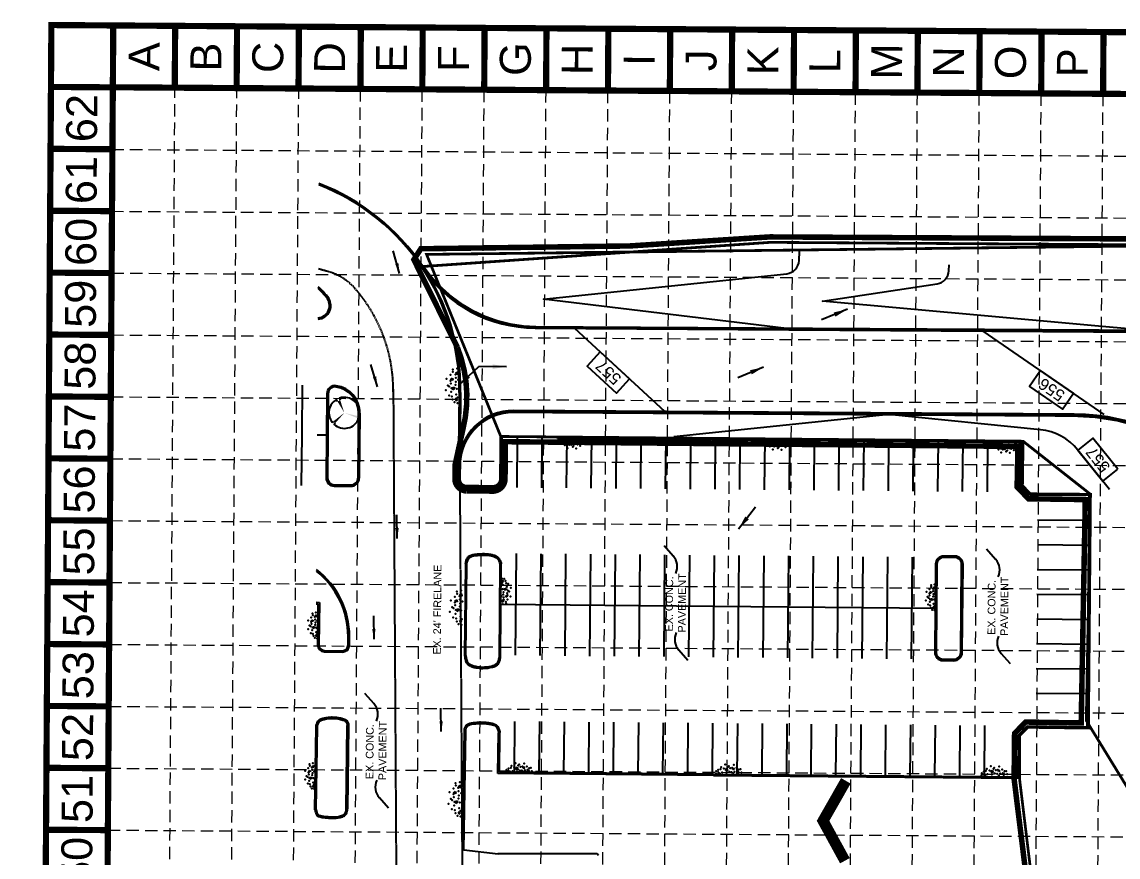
# Model space of a CAD drawing. Extents: x 4777 to 5688, y 3634 to 5082.
# Drawn here: x 4776.5 to 5175, y 4778.4 to 5081.9 of the extents above; entities that cross this region are included whole.
import ezdxf
from ezdxf.enums import TextEntityAlignment as Align

# ---------------------------------------------------------------- set-up
doc = ezdxf.new("R2010")
doc.units = 0
doc.header["$LTSCALE"] = 0.4
doc.header["$MEASUREMENT"] = 0
doc.linetypes.add('HIDDEN', pattern=[0.375, 0.25, -0.125])
doc.linetypes.add('MEDDASH', pattern=[1, 0.75, -0.25])
doc.layers.get('0').update_dxf_attribs({"linetype": 'CONTINUOUS'})
for name, color, linetype in [('BASE', 7, 'CONTINUOUS'), ('DATXT', 7, 'CONTINUOUS'), ('ECURB', 2, 'CONTINUOUS'), ('ESTRIPE', 11, 'CONTINUOUS'), ('FIRELANE', 2, 'MEDDASH'), ('FLOW', 7, 'CONTINUOUS'), ('GRID', 254, 'HIDDEN'), ('LANDSCAPE', 7, 'CONTINUOUS'), ('LIMITS OF DISTURBANCE', 1, 'HIDDEN'), ('PAVHX2', 8, 'CONTINUOUS'), ('PCONT', 3, 'CONTINUOUS'), ('PCURB', 6, 'CONTINUOUS'), ('SILT FENCE', 200, 'CONTINUOUS'), ('STRIPE', 2, 'CONTINUOUS')]:
    doc.layers.add(name, color=color, linetype=linetype)
doc.styles.get("Standard").update_dxf_attribs({"font": 'ARIAL.TTF'})
doc.styles.add('TEXT100', font='simplex.shx', dxfattribs={"height": 3.52})
doc.dimstyles.get("Standard").update_dxf_attribs({"dimtxt": 0.18, "dimasz": 0.18, "dimexe": 0.18, "dimexo": 0.0625, "dimgap": 0.09, "dimtad": 0, "dimtih": 1, "dimtoh": 1, "dimdec": 4, "dimzin": 0, "dimdsep": 46, "dimtxsty": 'Standard', "dimcen": 0.09, "dimadec": 0, "dimazin": 0, "dimtfac": 1, "dimtdec": 4, "dimtofl": 0, "dimtmove": 0, "dimatfit": 3, "dimfxl": 0, "dimtolj": 1, "dimtzin": 0, "dimarcsym": 0})

# ---------------------------------------------------------------- blocks, each defined once
blk = doc.blocks.new('LCBLSP10')
at = {"color": 0}
for points in [[(-0.221, 0.366), (-0.255, 0.431, 0.449896), (-0.397, -0.305), (-0.358, -0.275)], [(0.451, -0.107), (0.487, -0.116, 0.586139), (-0.156, 0.476), (-0.137, 0.411)], [(-0.295, -0.331), (-0.335, -0.372, 0.521438), (0.465, -0.186), (0.424, -0.17)]]:
    blk.add_lwpolyline(points, format="xyb", dxfattribs=at)
for points in [[(-0.221, 0.366), (-0.137, 0.411), (-0.001, 0.002), (-0.001, -0.002)], [(-0.358, -0.275), (-0.295, -0.331), (-0.001, 0.002)], [(0.451, -0.107), (0.424, -0.17), (-0.001, -0.002)]]:
    blk.add_solid(points, dxfattribs=at)
at = {"color": 0, "flags": 1}
for tag, p in [('SIZE', (0, 0)), ('ITEM', (0, 0.022))]:
    blk.add_attdef(tag, p, '', height=0.013, dxfattribs=at)

msp = doc.modelspace()

# ---------------------------------------------------------------- linework, layer by layer
at = {"layer": 'BASE', "color": 9}
msp.add_line((4809.6, 5058.16), (5664.58, 5052.47), dxfattribs=at)
at = {"layer": 'BASE', "const_width": 2.25}
for points in [[(5677.65, 3634.86), (5687.23, 5074.82), (4787.25, 5080.81), (4777.67, 3640.84)], [(5655.31, 3657.46), (5664.62, 5052.54), (4809.59, 5058.19), (4800.29, 3663.42)]]:
    msp.add_lwpolyline(points, close=True, dxfattribs=at)
for points in [[(4809.75, 5080.66), (4787.25, 5080.81)], [(4809.75, 5080.66), (4809.6, 5058.16)], [(4832.25, 5080.51), (4832.1, 5058.01)], [(4854.75, 5080.36), (4854.6, 5057.86)], [(4877.25, 5080.21), (4877.1, 5057.71)], [(4899.75, 5080.06), (4899.6, 5057.56)], [(4922.25, 5079.91), (4922.1, 5057.41)], [(4944.75, 5079.76), (4944.6, 5057.26)], [(4967.24, 5079.61), (4967.09, 5057.11)], [(4989.74, 5079.46), (4989.59, 5056.96)], [(5012.24, 5079.31), (5012.09, 5056.81)], [(5034.74, 5079.16), (5034.59, 5056.66)], [(5057.24, 5079.01), (5057.09, 5056.51)], [(5079.74, 5078.86), (5079.59, 5056.36)], [(5102.24, 5078.71), (5102.09, 5056.21)], [(5124.74, 5078.56), (5124.59, 5056.06)], [(5147.24, 5078.41), (5147.09, 5055.92)], [(5169.74, 5078.27), (5169.59, 5055.77)], [(4809.6, 5058.16), (4787.1, 5058.31)], [(4809.45, 5035.66), (4786.95, 5035.81)], [(4809.3, 5013.16), (4786.8, 5013.31)], [(4809.15, 4990.66), (4786.65, 4990.81)], [(4809, 4968.16), (4786.5, 4968.31)], [(4808.85, 4945.66), (4786.35, 4945.81)], [(4808.7, 4923.16), (4786.2, 4923.31)], [(4808.55, 4900.66), (4786.05, 4900.81)], [(4808.4, 4878.16), (4785.9, 4878.31)], [(4808.25, 4855.66), (4785.75, 4855.81)], [(4808.1, 4833.16), (4785.6, 4833.31)], [(4807.95, 4810.66), (4785.45, 4810.81)], [(4807.8, 4788.17), (4785.3, 4788.31)]]:
    msp.add_lwpolyline(points, dxfattribs=at)
at = {"layer": 'DATXT', "const_width": 1}
msp.add_lwpolyline([(5037.94, 3953.91), (5041.67, 4537.12), (5134.9, 4535.82), (5185.31, 4536.31), (5179.72, 4801.5), (5163.48, 4827.99), (5165.01, 4910.24), (5140.5, 4929.53), (4950.63, 4931.26), (4923.64, 4997.44), (5225, 5000.98, -0.379231), (5307.21, 4902.45), (5298.91, 4469.81), (5363.78, 4359.15), (5311.45, 4149.38), (5314.98, 4011.52), (5248.41, 3755.73), (5210, 3771.53), (5260.53, 3953.07)], format="xyb", close=True, dxfattribs=at)
at = {"layer": 'ECURB', "color": 7}
for p, q in [((4934.96, 4954.69, 558.44), (4934.11, 4954.2, 558.44)), ((4934.11, 4954.2, 558.44), (4935.08, 4953.94, 558.44)), ((4935.08, 4953.94, 558.44), (4934.96, 4954.69, 558.44)), ((4932.38, 4951.9, 558.44), (4933.13, 4952.49, 558.44)), ((4933.22, 4951.77, 558.44), (4932.38, 4951.9, 558.44)), ((4933.13, 4952.49, 558.44), (4933.22, 4951.77, 558.44)), ((4887.41, 4946.78), (4887.14, 4916.23)), ((4887.91, 4946.77), (4887.63, 4916.22)), ((4932.48, 4948.8, 558.44), (4933.83, 4949.17, 558.44)), ((4933.57, 4948.2, 558.44), (4932.48, 4948.8, 558.44)), ((4933.83, 4949.17, 558.44), (4933.57, 4948.2, 558.44)), ((4935.52, 4947.28), (4935.19, 4915.75)), ((4936.02, 4947.28), (4935.69, 4915.74)), ((4934.05, 4945.01, 558.44), (4934.42, 4944.26, 558.44)), ((4934.89, 4944.76, 558.44), (4934.05, 4945.01, 558.44)), ((4934.42, 4944.26, 558.44), (4934.89, 4944.76, 558.44)), ((4898.94, 4939.72), (4898.69, 4916.12)), ((4899.44, 4939.71), (4899.19, 4916.11)), ((4950.49, 4915.85), (4950.63, 4931.26)), ((4950.99, 4915.84), (4951.13, 4931.26)), ((4951.13, 4931.26), (4971.27, 4931.07)), ((4971.27, 4931.07), (5140.5, 4929.53)), ((4971.27, 4930.57), (4971.27, 4931.07)), ((4971.27, 4930.57), (5139.99, 4929.04)), ((4973.62, 4930.15), (4973.06, 4930.05)), ((4973.06, 4930.05), (4973.44, 4929.42)), ((4973.44, 4929.42), (4973.62, 4930.15)), ((4980.51, 4930.13), (4980.33, 4929.5)), ((4980.33, 4929.5), (4980.89, 4929.79)), ((4980.89, 4929.79), (4980.51, 4930.13)), ((5048.19, 4929.66), (5047.62, 4929.56)), ((5047.62, 4929.56), (5048.01, 4928.93)), ((5048.01, 4928.93), (5048.19, 4929.66)), ((5055.08, 4929.64), (5054.9, 4929)), ((5055.46, 4929.29), (5055.08, 4929.64)), ((5140.27, 4913.42), (5140.5, 4929.53)), ((4974.73, 4928.71), (4975.27, 4928.79)), ((4975.19, 4928.15), (4974.73, 4928.71)), ((4975.27, 4928.79), (4975.19, 4928.15)), ((4977.21, 4929.28), (4977.94, 4929.1)), ((4977.5, 4928.27), (4977.21, 4929.28)), ((4977.94, 4929.1), (4977.5, 4928.27)), ((5049.3, 4928.22), (5049.84, 4928.29)), ((5049.75, 4927.66), (5049.3, 4928.22)), ((5049.84, 4928.29), (5049.75, 4927.66)), ((5051.78, 4928.78), (5052.51, 4928.6)), ((5052.07, 4927.78), (5051.78, 4928.78)), ((5052.51, 4928.6), (5052.07, 4927.78)), ((5054.9, 4929), (5055.46, 4929.29)), ((5131.25, 4928.56), (5130.69, 4928.46)), ((5130.69, 4928.46), (5131.07, 4927.83)), ((5131.07, 4927.83), (5131.25, 4928.56)), ((5132.37, 4927.11), (5132.9, 4927.19)), ((5132.82, 4926.56), (5132.37, 4927.11)), ((5132.9, 4927.19), (5132.82, 4926.56)), ((5134.84, 4927.68), (5135.57, 4927.5)), ((5135.14, 4926.68), (5134.84, 4927.68)), ((5135.57, 4927.5), (5135.14, 4926.68)), ((5138.14, 4928.54), (5137.96, 4927.9)), ((5137.96, 4927.9), (5138.52, 4928.19)), ((5138.52, 4928.19), (5138.14, 4928.54)), ((5139.77, 4913.22), (5139.99, 4929.04)), ((4890.11, 4913.7), (4896.17, 4913.64)), ((4890.11, 4913.2), (4896.16, 4913.14)), ((4947.93, 4912.63), (4938.16, 4912.72)), ((4947.93, 4913.13), (4938.17, 4913.22)), ((5142.91, 4909.91), (5139.77, 4913.22)), ((5143.13, 4910.41), (5140.27, 4913.42)), ((5164.5, 4909.75), (5142.91, 4909.91)), ((5165.01, 4910.24), (5143.13, 4910.41)), ((5163.78, 4825.76), (5164.5, 4909.75)), ((5164.28, 4825.25), (5165.01, 4910.24)), ((5009.98, 4891.59, 558.44), (5013.31, 4887.86, 558.44)), ((5127.19, 4890.36, 558.44), (5130.52, 4886.63, 558.44)), ((5115.69, 4887.26), (5111.69, 4887.29)), ((5115.7, 4887.76), (5111.7, 4887.79)), ((4937.82, 4884.89), (4937.47, 4851.65)), ((4937.97, 4851.7), (4938.32, 4884.81)), ((4950.3, 4884.86), (4950.05, 4850.92)), ((4950.54, 4850.82), (4950.78, 4885)), ((5108.67, 4884.82), (5108.38, 4852.82)), ((5109.17, 4884.82), (5108.88, 4852.82)), ((5117.88, 4852.74), (5118.17, 4884.73)), ((5118.38, 4852.73), (5118.67, 4884.73)), ((4951.34, 4879), (4951, 4878.62)), ((4951, 4878.62), (4951.63, 4878.44)), ((4951.63, 4878.44), (4951.34, 4879)), ((4936.47, 4874.08, 558.44), (4935.63, 4873.58, 558.44)), ((4936.59, 4873.33, 558.44), (4936.47, 4874.08, 558.44)), ((4951.89, 4875.33), (4952.06, 4876.06)), ((4952.89, 4875.64), (4951.89, 4875.33)), ((4952.06, 4876.06), (4952.89, 4875.64)), ((5106.47, 4874.46), (5107.04, 4874.9)), ((5107.1, 4874.36), (5106.47, 4874.46)), ((5107.04, 4874.9), (5107.1, 4874.36)), ((5108.42, 4876.54), (5107.78, 4876.18)), ((5107.78, 4876.18), (5108.51, 4875.98)), ((5108.51, 4875.98), (5108.42, 4876.54)), ((4883.52, 4870.97), (4884.68, 4870.95)), ((4883.52, 4870.47), (4884.17, 4870.46)), ((4884.17, 4870.46), (4884.01, 4855.53)), ((4884.68, 4870.95), (4884.51, 4855.53)), ((4933.89, 4871.28, 558.44), (4934.65, 4871.87, 558.44)), ((4934.74, 4871.15, 558.44), (4933.89, 4871.28, 558.44)), ((4934.65, 4871.87, 558.44), (4934.74, 4871.15, 558.44)), ((4935.63, 4873.58, 558.44), (4936.59, 4873.33, 558.44)), ((4951.06, 4871.73), (4951.17, 4871.17)), ((4951.79, 4871.56), (4951.06, 4871.73)), ((4951.17, 4871.17), (4951.79, 4871.56)), ((4952.49, 4872.86), (4952.41, 4873.4)), ((4952.41, 4873.4), (4953.04, 4873.32)), ((4953.04, 4873.32), (4952.49, 4872.86)), ((5106.52, 4872.14), (5107.53, 4872.41)), ((5107.34, 4871.68), (5106.52, 4872.14)), ((5107.53, 4872.41), (5107.34, 4871.68)), ((4883.58, 4866.33), (4882.97, 4865.93)), ((4882.97, 4865.93), (4883.7, 4865.77)), ((4883.7, 4865.77), (4883.58, 4866.33)), ((4934, 4868.19, 558.44), (4935.34, 4868.55, 558.44)), ((4935.09, 4867.59, 558.44), (4934, 4868.19, 558.44)), ((4935.34, 4868.55, 558.44), (4935.09, 4867.59, 558.44)), ((5107.67, 4869.29), (5107.94, 4868.72)), ((5108.3, 4869.09), (5107.67, 4869.29)), ((5107.94, 4868.72), (5108.3, 4869.09)), ((4881.74, 4864.15), (4882.29, 4864.62)), ((4882.38, 4864.08), (4881.74, 4864.15)), ((4881.92, 4861.83), (4882.92, 4862.15)), ((4882.76, 4861.42), (4881.92, 4861.83)), ((4882.29, 4864.62), (4882.38, 4864.08)), ((4882.92, 4862.15), (4882.76, 4861.42)), ((4935.57, 4864.4, 558.44), (4935.94, 4863.64, 558.44)), ((4936.41, 4864.14, 558.44), (4935.57, 4864.4, 558.44)), ((4935.94, 4863.64, 558.44), (4936.41, 4864.14, 558.44)), ((4883.22, 4859.04), (4883.52, 4858.49)), ((4883.86, 4858.88), (4883.22, 4859.04)), ((4883.52, 4858.49), (4883.86, 4858.88)), ((4895.11, 4855.38), (4895.12, 4858.55)), ((4895.61, 4855.38), (4895.62, 4858.54)), ((4886.46, 4853.01), (4893.07, 4852.89)), ((4886.47, 4853.51), (4893.08, 4853.39)), ((5018.68, 4849.86, 558.44), (5015.35, 4853.59, 558.44)), ((5111.35, 4849.79), (5115.35, 4849.76)), ((5111.36, 4850.29), (5115.36, 4850.26)), ((5135.89, 4848.63, 558.44), (5132.56, 4852.36, 558.44)), ((4901.11, 4837.91, 558.44), (4904.44, 4834.18, 558.44)), ((4894.45, 4796.01), (4894.8, 4826.16)), ((4895.3, 4826.23), (4894.94, 4795.95)), ((5138.79, 4822.8), (5142, 4826.05)), ((5142, 4826.05), (5163.78, 4825.76)), ((4883.06, 4795.59), (4883.46, 4825.76)), ((4883.55, 4795.66), (4883.95, 4825.67)), ((4936.74, 4781.01), (4937.38, 4824.3)), ((4937.24, 4781.01), (4937.88, 4824.21)), ((4949.61, 4808.77), (4949.81, 4823.52)), ((4950.12, 4809.26), (4950.3, 4823.63)), ((5138.7, 4807.54), (5138.79, 4822.8)), ((5139.19, 4807.04), (5139.29, 4822.6)), ((5139.29, 4822.6), (5142.21, 4825.54)), ((5142.21, 4825.54), (5164.28, 4825.25)), ((4880.67, 4809.44), (4881.21, 4809.91)), ((4881.21, 4809.91), (4881.3, 4809.37)), ((4882.51, 4811.62), (4881.89, 4811.22)), ((4881.89, 4811.22), (4882.62, 4811.06)), ((4882.62, 4811.06), (4882.51, 4811.62)), ((4953.73, 4809.88), (4953.18, 4809.58)), ((4953.56, 4809.24), (4953.73, 4809.88)), ((4956.11, 4810.31), (4956.54, 4811.14)), ((4956.84, 4810.14), (4956.11, 4810.31)), ((4956.54, 4811.14), (4956.84, 4810.14)), ((4958.78, 4810.66), (4958.86, 4811.29)), ((4959.32, 4810.74), (4958.78, 4810.66)), ((4958.86, 4811.29), (4959.32, 4810.74)), ((4960.62, 4810.04), (4960.45, 4809.31)), ((4961.01, 4809.42), (4960.62, 4810.04)), ((5032.33, 4809.8), (5032.75, 4810.63)), ((5032.75, 4810.63), (5033.06, 4809.63)), ((5034.99, 4810.15), (5035.07, 4810.78)), ((5035.53, 4810.23), (5034.99, 4810.15)), ((5035.07, 4810.78), (5035.53, 4810.23)), ((5128.89, 4809.16), (5129.31, 4809.99)), ((5129.31, 4809.99), (5129.62, 4808.99)), ((5131.55, 4809.51), (5131.63, 4810.14)), ((5131.63, 4810.14), (5132.09, 4809.59)), ((4881.3, 4809.37), (4880.67, 4809.44)), ((4880.85, 4807.13), (4881.84, 4807.44)), ((4881.68, 4806.71), (4880.85, 4807.13)), ((4881.84, 4807.44), (4881.68, 4806.71)), ((5027.97, 4808.05), (4949.61, 4808.77)), ((5027.97, 4808.55), (4950.12, 4809.26)), ((4953.18, 4809.58), (4953.56, 4809.24)), ((4960.45, 4809.31), (4961.01, 4809.42)), ((5027.97, 4808.55), (5138.7, 4807.54)), ((5027.97, 4808.05), (5139.19, 4807.04)), ((5029.95, 4809.37), (5029.39, 4809.08)), ((5029.39, 4809.08), (5029.77, 4808.74)), ((5029.77, 4808.74), (5029.95, 4809.37)), ((5033.06, 4809.63), (5032.33, 4809.8)), ((5036.84, 4809.54), (5036.67, 4808.81)), ((5036.67, 4808.81), (5037.23, 4808.91)), ((5037.23, 4808.91), (5036.84, 4809.54)), ((5126.51, 4808.73), (5125.95, 4808.44)), ((5125.95, 4808.44), (5126.33, 4808.09)), ((5126.33, 4808.09), (5126.51, 4808.73)), ((5129.62, 4808.99), (5128.89, 4809.16)), ((5132.09, 4809.59), (5131.55, 4809.51)), ((5133.4, 4808.89), (5133.23, 4808.16)), ((5133.23, 4808.16), (5133.79, 4808.27)), ((5133.79, 4808.27), (5133.4, 4808.89)), ((4882.14, 4804.33), (4882.45, 4803.78)), ((4882.78, 4804.17), (4882.14, 4804.33)), ((4882.45, 4803.78), (4882.78, 4804.17)), ((4933.43, 4801.57, 558.44), (4934.18, 4802.16, 558.44)), ((4934.18, 4802.16, 558.44), (4934.27, 4801.44, 558.44)), ((4936.01, 4804.37, 558.44), (4935.16, 4803.87, 558.44)), ((4935.16, 4803.87, 558.44), (4936.13, 4803.62, 558.44)), ((4936.13, 4803.62, 558.44), (4936.01, 4804.37, 558.44)), ((4909.81, 4796.18, 558.44), (4906.48, 4799.91, 558.44)), ((4934.27, 4801.44, 558.44), (4933.43, 4801.57, 558.44)), ((4933.53, 4798.48, 558.44), (4934.88, 4798.84, 558.44)), ((4934.62, 4797.88, 558.44), (4933.53, 4798.48, 558.44)), ((4934.88, 4798.84, 558.44), (4934.62, 4797.88, 558.44)), ((4935.1, 4794.69, 558.44), (4935.47, 4793.93, 558.44)), ((4935.94, 4794.43, 558.44), (4935.1, 4794.69, 558.44)), ((4935.47, 4793.93, 558.44), (4935.94, 4794.43, 558.44)), ((4937.24, 4781.01), (4936.74, 4781.01)), ((4937.24, 4781.01), (4949.64, 4779.51)), ((4949.53, 4779.67), (4985.7, 4779.63)), ((4985.7, 4779.63), (4986.2, 4779.02))]:
    msp.add_line(p, q, dxfattribs=at)
at = {"layer": 'ECURB', "color": 7, "linetype": 'Continuous'}
for p, q in [((4951.13, 4931.26), (4950.63, 4931.26)), ((4934.08, 4915.39), (4933.58, 4915.39))]:
    msp.add_line(p, q, dxfattribs=at)
at = {"layer": 'ECURB', "color": 7}
for centre, radius, start, end in [((4855.53, 4948.13), 80.5, 359.3948, 68.8804), ((4855.53, 4948.13), 80, 359.3948, 68.7448), ((4849.54, 4949.74), 50, 40.3392, 45.9899), ((4883.84, 4978.87), 5, 274.1348, 40.3392), ((4883.84, 4978.87), 4.5, 274.6378, 40.3392), ((4849.54, 4949.74), 49.5, 40.3392, 45.4357), ((4890.41, 4946.75), 3, 82.0169, 179.4783), ((4889.44, 4939.82), 10, 359.3948, 82.0169), ((4890.41, 4946.75), 2.5, 82.0169, 179.4783), ((4889.44, 4939.82), 9.5, 359.3948, 82.0169), ((4890.13, 4916.2), 3, 179.4783, 269.4783), ((4890.13, 4916.2), 2.5, 179.4783, 269.4783), ((4896.19, 4916.14), 3, 269.4783, 359.3948), ((4896.19, 4916.14), 2.5, 269.4783, 359.3948), ((4938.19, 4915.72), 3, 179.3948, 269.4783), ((4938.19, 4915.72), 2.5, 179.3948, 269.4783), ((4947.93, 4915.69), 3.07, 269.0135, 3.414), ((4947.93, 4915.69), 2.57, 268.9702, 3.414), ((5008.94, 4883.95, 558.44), 5.86, 335.1592, 41.7678), ((5111.67, 4884.79), 3, 89.4783, 179.4783), ((5111.67, 4884.79), 2.5, 89.4783, 179.4783), ((5115.67, 4884.76), 2.5, 359.4783, 89.4783), ((5115.67, 4884.76), 3, 359.4783, 89.4783), ((5126.15, 4882.72, 558.44), 5.86, 335.1592, 41.7678), ((4865.12, 4858.63), 30, 359.8467, 51.9941), ((4865.12, 4858.63), 30.5, 359.8467, 52.7146), ((5019.72, 4857.49, 558.44), 5.86, 155.1592, 221.7678), ((5136.93, 4856.26, 558.44), 5.86, 155.1592, 221.7678), ((4886.51, 4855.51), 2.5, 179.3743, 268.9592), ((4886.51, 4855.51), 2, 179.3743, 268.9592), ((4893.11, 4855.39), 2.5, 268.9592, 359.8467), ((4893.11, 4855.39), 2, 268.9592, 359.8467), ((5111.38, 4852.79), 3, 179.4783, 269.4783), ((5111.38, 4852.79), 2.5, 179.4783, 269.4783), ((5115.38, 4852.76), 3, 269.4783, 359.4783), ((5115.38, 4852.76), 2.5, 269.4783, 359.4783), ((4900.08, 4830.28, 558.44), 5.86, 335.1592, 41.7678), ((4910.85, 4803.81, 558.44), 5.86, 155.1592, 221.7678)]:
    msp.add_arc(centre, radius, start, end, dxfattribs=at)
for points, knots in [([(4937.82, 4884.89), (4937.86, 4885.11), (4937.9, 4885.33), (4938.03, 4885.98), (4938.14, 4886.42), (4938.42, 4887.03), (4938.54, 4887.22), (4938.83, 4887.58), (4939.01, 4887.73), (4939.4, 4887.98), (4939.61, 4888.07), (4940.26, 4888.3), (4940.72, 4888.37), (4941.5, 4888.48), (4941.83, 4888.52), (4942.49, 4888.58), (4942.81, 4888.61), (4943.77, 4888.67), (4944.4, 4888.68), (4945.48, 4888.63), (4945.93, 4888.58), (4946.74, 4888.47), (4947.1, 4888.4), (4947.85, 4888.23), (4948.23, 4888.12), (4948.86, 4887.85), (4949.12, 4887.72), (4949.53, 4887.42), (4949.7, 4887.26), (4949.98, 4886.92), (4950.1, 4886.74), (4950.44, 4886.11), (4950.59, 4885.63), (4950.75, 4885.12), (4950.76, 4885.06), (4950.78, 4885)], [0, 0, 0, 0, 0.586855, 0.586855, 1.760565, 1.760565, 2.345189, 2.345189, 2.931002, 2.931002, 3.516815, 3.516815, 4.72597, 4.72597, 5.665866, 5.665866, 6.605763, 6.605763, 8.485556, 8.485556, 9.796895, 9.796895, 10.849085, 10.849085, 11.901274, 11.901274, 12.655619, 12.655619, 13.223419, 13.223419, 13.791219, 13.791219, 15.12747, 15.12747, 15.295631, 15.295631, 15.295631, 15.295631]), ([(4937.47, 4851.65), (4937.5, 4851.42), (4937.52, 4851.19), (4937.61, 4850.5), (4937.69, 4850.03), (4937.94, 4849.35), (4938.04, 4849.12), (4938.31, 4848.73), (4938.45, 4848.55), (4938.78, 4848.26), (4938.96, 4848.13), (4939.61, 4847.75), (4940.13, 4847.57), (4941.11, 4847.29), (4941.6, 4847.18), (4942.99, 4846.96), (4943.89, 4846.92), (4945.28, 4847.01), (4945.76, 4847.07), (4946.6, 4847.2), (4946.95, 4847.27), (4947.67, 4847.43), (4948.04, 4847.53), (4948.76, 4847.81), (4949.11, 4847.99), (4949.54, 4848.37), (4949.67, 4848.51), (4949.87, 4848.8), (4949.96, 4848.95), (4950.24, 4849.53), (4950.35, 4849.98), (4950.48, 4850.56), (4950.51, 4850.69), (4950.54, 4850.82)], [0, 0, 0, 0, 0.625928, 0.625928, 1.877784, 1.877784, 2.551139, 2.551139, 3.122015, 3.122015, 3.692891, 3.692891, 5.097774, 5.097774, 6.502657, 6.502657, 9.139694, 9.139694, 10.529629, 10.529629, 11.538865, 11.538865, 12.548102, 12.548102, 13.557338, 13.557338, 14.01623, 14.01623, 14.475123, 14.475123, 15.708214, 15.708214, 16.075972, 16.075972, 16.075972, 16.075972]), ([(4883.46, 4825.76), (4883.5, 4825.95), (4883.53, 4826.15), (4883.63, 4826.63), (4883.71, 4826.91), (4883.9, 4827.4), (4884.01, 4827.61), (4884.27, 4827.94), (4884.4, 4828.06), (4884.66, 4828.28), (4884.81, 4828.37), (4885.35, 4828.66), (4885.78, 4828.79), (4886.6, 4828.99), (4887, 4829.07), (4887.79, 4829.2), (4888.19, 4829.24), (4889.37, 4829.32), (4890.15, 4829.29), (4891.29, 4829.15), (4891.66, 4829.09), (4892.28, 4828.96), (4892.54, 4828.9), (4893.01, 4828.77), (4893.22, 4828.71), (4893.66, 4828.57), (4893.89, 4828.5), (4894.25, 4828.32), (4894.38, 4828.24), (4894.62, 4828.05), (4894.72, 4827.94), (4894.89, 4827.72), (4894.95, 4827.6), (4895.13, 4827.2), (4895.19, 4826.91), (4895.26, 4826.5), (4895.28, 4826.36), (4895.3, 4826.23)], [0, 0, 0, 0, 0.541527, 0.541527, 1.301828, 1.301828, 1.901784, 1.901784, 2.330567, 2.330567, 2.75935, 2.75935, 3.899062, 3.899062, 5.038774, 5.038774, 6.178487, 6.178487, 8.457911, 8.457911, 9.512883, 9.512883, 10.26398, 10.26398, 10.879987, 10.879987, 11.495994, 11.495994, 11.864612, 11.864612, 12.179754, 12.179754, 12.494896, 12.494896, 13.225833, 13.225833, 13.587125, 13.587125, 13.587125, 13.587125]), ([(4937.38, 4824.3), (4937.42, 4824.49), (4937.45, 4824.68), (4937.55, 4825.14), (4937.62, 4825.41), (4937.81, 4825.86), (4937.91, 4826.06), (4938.15, 4826.37), (4938.27, 4826.48), (4938.53, 4826.68), (4938.67, 4826.76), (4939.16, 4826.99), (4939.55, 4827.08), (4940.19, 4827.19), (4940.46, 4827.22), (4941.31, 4827.31), (4941.89, 4827.37), (4943.73, 4827.47), (4944.94, 4827.44), (4946.56, 4827.19), (4946.91, 4827.13), (4947.63, 4826.97), (4948.01, 4826.87), (4948.57, 4826.63), (4948.76, 4826.53), (4949.09, 4826.29), (4949.23, 4826.16), (4949.47, 4825.88), (4949.57, 4825.74), (4949.89, 4825.18), (4950.03, 4824.75), (4950.2, 4824.09), (4950.25, 4823.86), (4950.3, 4823.63)], [0, 0, 0, 0, 0.520753, 0.520753, 1.233245, 1.233245, 1.788758, 1.788758, 2.186355, 2.186355, 2.583953, 2.583953, 3.579186, 3.579186, 4.276598, 4.276598, 5.93514, 5.93514, 9.654531, 9.654531, 10.674795, 10.674795, 11.695059, 11.695059, 12.258746, 12.258746, 12.723022, 12.723022, 13.187297, 13.187297, 14.384637, 14.384637, 15.011661, 15.011661, 15.011661, 15.011661]), ([(4883.06, 4795.59), (4883.09, 4795.41), (4883.11, 4795.22), (4883.19, 4794.77), (4883.25, 4794.51), (4883.42, 4794.07), (4883.51, 4793.88), (4883.73, 4793.59), (4883.84, 4793.48), (4884.08, 4793.29), (4884.21, 4793.22), (4884.65, 4793), (4884.99, 4792.92), (4885.6, 4792.81), (4885.86, 4792.78), (4886.67, 4792.69), (4887.19, 4792.63), (4888.21, 4792.54), (4888.72, 4792.51), (4890.22, 4792.47), (4891.22, 4792.54), (4892.47, 4792.82), (4892.68, 4792.88), (4893.11, 4793.01), (4893.33, 4793.09), (4893.73, 4793.3), (4893.92, 4793.42), (4894.25, 4793.73), (4894.38, 4793.92), (4894.58, 4794.3), (4894.66, 4794.5), (4894.83, 4795.11), (4894.89, 4795.54), (4894.94, 4795.95)], [0, 0, 0, 0, 0.503541, 0.503541, 1.18594, 1.18594, 1.694221, 1.694221, 2.057702, 2.057702, 2.421182, 2.421182, 3.301103, 3.301103, 3.999294, 3.999294, 5.494158, 5.494158, 6.989023, 6.989023, 9.978752, 9.978752, 10.564973, 10.564973, 11.151194, 11.151194, 11.692678, 11.692678, 12.234161, 12.234161, 12.775644, 12.775644, 13.888089, 13.888089, 13.888089, 13.888089])]:
    msp.add_open_spline(points, degree=3, knots=knots, dxfattribs=at)
for points in [[(4938.32, 4884.81), (4939.25, 4887.27), (4941.42, 4887.96), (4947.19, 4887.86), (4949.31, 4886.93), (4950.3, 4884.86)], [(4937.97, 4851.7), (4938.79, 4848.94), (4940.77, 4847.91), (4947.11, 4847.82), (4949.18, 4848.73), (4950.05, 4850.92)], [(4883.95, 4825.67), (4884.64, 4827.59), (4886.42, 4828.43), (4893.22, 4828.18), (4894.31, 4827.64), (4894.8, 4826.16)], [(4937.88, 4824.21), (4938.52, 4826.02), (4940.76, 4826.75), (4947.06, 4826.58), (4948.78, 4825.89), (4949.81, 4823.52)], [(4883.55, 4795.66), (4884.13, 4793.91), (4886.23, 4793.24), (4892.34, 4793.31), (4893.75, 4793.94), (4894.45, 4796.01)]]:
    msp.add_spline(points, degree=3, dxfattribs=at)
for p in [(4932.39, 4953.62, 558.44), (4933.15, 4955.55, 558.44), (4933.24, 4954.71, 558.44), (4934.11, 4953.83, 558.44), (4934.75, 4955.91, 558.44), (4930.91, 4952.25, 558.44), (4931.39, 4949.81, 558.44), (4931.86, 4949.43, 558.44), (4932.38, 4951.52, 558.44), (4932.49, 4950.52, 558.44), (4934.21, 4950.04, 558.44), (4934.23, 4952.61, 558.44), (4934.34, 4951.14, 558.44), (4935.19, 4951.88, 558.44), (4930.63, 4948.1, 558.44), (4931.84, 4946.12, 558.44), (4932.6, 4947.46, 558.44), (4932.84, 4945.74, 558.44), (4934.44, 4946.48, 558.44), (4934.7, 4948.57, 558.44), (4934.9, 4945.48, 558.44), (4933.08, 4944.64, 558.44), (4933.79, 4943.67, 558.44), (4934.88, 4943.41, 558.44), (4972.14, 4929.88), (4973.72, 4929.43), (4974.63, 4929.53), (4975.16, 4930.26), (4975.73, 4929.64), (4976.55, 4929.55), (4977.65, 4929.94), (4979.22, 4929.77), (4979.97, 4930.13), (4981.52, 4930.14), (5049.73, 4929.77), (5052.22, 4929.44), (5054.54, 4929.63), (5056.08, 4929.65), (4972.44, 4928.69), (4973.07, 4928.76), (4973.9, 4928.14), (4974.94, 4927.05), (4975.47, 4928.16), (4976.22, 4928.26), (4976.76, 4927.44), (4977.04, 4927.8), (4978.06, 4926.9), (4978.51, 4928.38), (4979.52, 4927.83), (4979.8, 4928.58), (4980.62, 4928.78), (4981.34, 4929.32), (5046.71, 4929.38), (5047.01, 4928.19), (5047.64, 4928.27), (5048.29, 4928.93), (5048.46, 4927.64), (5049.2, 4929.04), (5049.51, 4926.55), (5050.04, 4927.66), (5050.3, 4929.14), (5050.78, 4927.76), (5051.12, 4929.06), (5051.33, 4926.95), (5051.61, 4927.3), (5052.63, 4926.4), (5053.08, 4927.88), (5053.79, 4929.27), (5054.09, 4927.33), (5054.37, 4928.08), (5055.19, 4928.28), (5055.91, 4928.83), (5129.78, 4928.28), (5130.07, 4927.09), (5130.7, 4927.17), (5131.35, 4927.83), (5131.53, 4926.54), (5132.26, 4927.93), (5132.57, 4925.45), (5132.8, 4928.67), (5133.1, 4926.56), (5133.36, 4928.04), (5133.85, 4926.66), (5134.19, 4927.95), (5134.4, 4925.85), (5134.67, 4926.2), (5135.28, 4928.34), (5136.14, 4926.78), (5136.86, 4928.17), (5137.16, 4926.23), (5137.43, 4926.98), (5137.6, 4928.53), (5138.25, 4927.18), (5138.97, 4927.73), (5139.15, 4928.55), (5135.69, 4925.3), (4950.97, 4879.62), (4951.01, 4878.08), (4951.8, 4879.46), (4952.35, 4878.74), (4952.56, 4877.93), (4953.31, 4877.66), (4934.67, 4874.93, 558.44), (4934.75, 4874.09, 558.44), (4936.26, 4875.3, 558.44), (4951.23, 4875.76), (4951.38, 4877.34), (4951.55, 4873.85), (4951.63, 4874.67), (4952.78, 4876.64), (4952.92, 4874.35), (4953.37, 4875.18), (4953.73, 4874.91), (4954.26, 4876.21), (5105.37, 4874.74), (5106.46, 4874.18), (5106.49, 4875.75), (5107.07, 4877.2), (5107.13, 4876.56), (5107.78, 4875.9), (5107.86, 4874.98), (5107.93, 4873.88), (5108.27, 4877.46), (5108.58, 4874.43), (4932.43, 4871.64, 558.44), (4933.89, 4870.91, 558.44), (4933.9, 4873, 558.44), (4934.01, 4869.91, 558.44), (4935.62, 4873.21, 558.44), (4935.74, 4871.99, 558.44), (4935.86, 4870.52, 558.44), (4936.7, 4871.26, 558.44), (4950.93, 4873.27), (4951.35, 4870.26), (4951.67, 4872.75), (4951.79, 4871.84), (4952.46, 4871.2), (4952.54, 4870.57), (4953.03, 4873.6), (4953.07, 4872.03), (4954.15, 4873.09), (5105.13, 4871.63), (5105.71, 4872.91), (5106.02, 4870.13), (5106.06, 4872.62), (5106.54, 4873.43), (5106.6, 4871.13), (5106.77, 4869.84), (5107.83, 4873.06), (5107.97, 4870.38), (5108.18, 4871.95), (4882.2, 4866.91), (4882.3, 4866.28), (4883.39, 4867.24), (4932.15, 4867.48, 558.44), (4932.91, 4869.2, 558.44), (4933.38, 4868.82, 558.44), (4934.11, 4866.84, 558.44), (4935.72, 4869.43, 558.44), (4935.95, 4865.86, 558.44), (4936.21, 4867.95, 558.44), (5106.94, 4869.02), (5107.47, 4868.28), (5108.28, 4868.08), (5108.31, 4869.63), (4880.63, 4864.37), (4881.07, 4862.55), (4881.43, 4862.29), (4881.69, 4865.44), (4881.75, 4863.87), (4881.87, 4863.12), (4882.98, 4865.65), (4883.1, 4864.74), (4883.17, 4862.82), (4883.24, 4863.64), (4883.59, 4861.73), (4883.85, 4864.23), (4933.35, 4865.5, 558.44), (4934.35, 4865.12, 558.44), (4934.59, 4864.03, 558.44), (4935.31, 4863.05, 558.44), (4936.4, 4862.8, 558.44), (4936.41, 4864.86, 558.44), (4880.56, 4861.25), (4881.52, 4859.8), (4882.05, 4860.83), (4882.28, 4859.55), (4882.5, 4858.74), (4883.07, 4858.03), (4883.46, 4860.16), (4883.84, 4859.42), (4883.89, 4857.87), (4880.62, 4810.73), (4881.13, 4812.2), (4881.22, 4811.57), (4881.9, 4810.94), (4882.03, 4810.03), (4882.31, 4812.53), (4952.72, 4810.04), (4953.43, 4810.6), (4954.25, 4810.81), (4954.51, 4811.56), (4955.53, 4811.02), (4955.97, 4812.51), (4957, 4811.62), (4957.27, 4811.98), (4957.83, 4811.17), (4958.58, 4811.28), (4959.09, 4812.4), (4959.43, 4809.92), (4960.15, 4811.32), (4960.34, 4810.04), (4960.98, 4810.71), (4961.61, 4810.79), (5029.65, 4810.09), (5030.46, 4810.3), (5030.73, 4811.06), (5031.75, 4810.52), (5032.18, 4812), (5033.21, 4811.11), (5033.48, 4811.47), (5034.04, 4810.67), (5034.79, 4810.78), (5035.3, 4811.89), (5036.36, 4810.81), (5037.19, 4810.2), (5037.83, 4810.29), (5127.29, 4810.41), (5128.74, 4811.36), (5129.77, 4810.47), (5130.04, 4810.83), (5130.6, 4810.02), (5131.35, 4810.13), (5131.86, 4811.25), (5132.92, 4810.17), (4879.48, 4806.54), (4879.56, 4809.66), (4880, 4807.84), (4880.36, 4807.58), (4880.68, 4809.16), (4880.8, 4808.41), (4880.98, 4806.12), (4882.1, 4808.11), (4882.16, 4808.93), (4882.51, 4807.02), (4882.77, 4809.52), (4952.55, 4809.22), (4954.1, 4809.25), (4954.84, 4809.62), (4956.42, 4809.47), (4957.51, 4809.87), (4958.33, 4809.8), (4958.91, 4809.18), (4961.92, 4809.6), (5028.77, 4808.71), (5028.93, 4809.54), (5030.31, 4808.75), (5031.05, 4809.12), (5032.63, 4808.97), (5033.72, 4809.37), (5034.54, 4809.29), (5035.12, 4808.67), (5035.64, 4809.41), (5036.55, 4809.53), (5038.14, 4809.1), (5125.33, 4808.07), (5125.49, 4808.89), (5126.21, 4809.45), (5126.87, 4808.11), (5127.02, 4809.66), (5127.61, 4808.48), (5128.31, 4809.87), (5129.19, 4808.33), (5130.28, 4808.73), (5131.1, 4808.65), (5131.68, 4808.03), (5132.2, 4808.77), (5133.11, 4808.89), (5133.75, 4809.56), (5134.39, 4809.64), (5134.7, 4808.46), (4880.45, 4805.09), (4881.21, 4804.84), (4881.43, 4804.03), (4881.99, 4803.32), (4882.38, 4805.45), (4882.76, 4804.71), (4882.82, 4803.16), (4931.96, 4801.93, 558.44), (4933.44, 4803.29, 558.44), (4934.2, 4805.22, 558.44), (4934.29, 4804.38, 558.44), (4935.16, 4803.5, 558.44), (4935.28, 4802.28, 558.44), (4935.8, 4805.59, 558.44), (4932.45, 4799.49, 558.44), (4932.91, 4799.11, 558.44), (4933.43, 4801.2, 558.44), (4933.54, 4800.2, 558.44), (4935.26, 4799.72, 558.44), (4935.39, 4800.81, 558.44), (4935.75, 4798.25, 558.44), (4936.24, 4801.55, 558.44), (4931.68, 4797.77, 558.44), (4932.89, 4795.8, 558.44), (4933.65, 4797.13, 558.44), (4933.89, 4795.41, 558.44), (4934.13, 4794.32, 558.44), (4935.49, 4796.15, 558.44), (4935.95, 4795.15, 558.44), (4934.84, 4793.35, 558.44), (4935.93, 4793.09, 558.44)]:
    msp.add_point(p, dxfattribs=at)
at = {"layer": 'ESTRIPE', "color": 8}
for p, q in [((4878.28, 4931.92), (4878.11, 4913.42)), ((4956.59, 4931.21), (4956.42, 4912.71)), ((4965.59, 4931.12), (4965.42, 4912.63)), ((4974.59, 4931.04), (4974.42, 4912.54)), ((4983.59, 4930.96), (4983.42, 4912.46)), ((4992.59, 4930.88), (4992.42, 4912.38)), ((5001.59, 4930.8), (5001.42, 4912.3)), ((5010.59, 4930.71), (5010.42, 4912.22)), ((5019.59, 4930.63), (5019.42, 4912.13)), ((5028.58, 4930.55), (5028.42, 4912.05)), ((5037.58, 4930.47), (5037.42, 4911.97)), ((5046.58, 4930.39), (5046.42, 4911.89)), ((5055.58, 4930.31), (5055.42, 4911.81)), ((5064.58, 4930.22), (5064.41, 4911.72)), ((5073.58, 4930.14), (5073.41, 4911.64)), ((5082.58, 4930.06), (5082.41, 4911.56)), ((5091.58, 4929.98), (5091.41, 4911.48)), ((5100.58, 4929.9), (5100.41, 4911.4)), ((5109.58, 4929.81), (5109.41, 4911.31)), ((5118.58, 4929.73), (5118.41, 4911.23)), ((5127.58, 4929.65), (5127.41, 4911.15)), ((5164.28, 4900.66), (5145.78, 4900.83)), ((5164.2, 4891.66), (5145.7, 4891.83)), ((4956.2, 4888.71), (4955.86, 4851.71)), ((4965.2, 4888.63), (4964.86, 4851.63)), ((4974.2, 4888.54), (4973.86, 4851.55)), ((4983.2, 4888.46), (4982.86, 4851.46)), ((4992.2, 4888.38), (4991.86, 4851.38)), ((5001.2, 4888.3), (5000.86, 4851.3)), ((5010.2, 4888.22), (5009.86, 4851.22)), ((5019.2, 4888.13), (5018.86, 4851.14)), ((5028.2, 4888.05), (5027.86, 4851.05)), ((5037.2, 4887.97), (5036.86, 4850.97)), ((5046.2, 4887.89), (5045.86, 4850.89)), ((5055.2, 4887.81), (5054.86, 4850.81)), ((5064.2, 4887.73), (5063.86, 4850.73)), ((5073.2, 4887.64), (5072.86, 4850.65)), ((5082.2, 4887.56), (5081.86, 4850.56)), ((5091.19, 4887.48), (5090.86, 4850.48)), ((5100.19, 4887.4), (5099.86, 4850.4)), ((5164.12, 4882.66), (5145.62, 4882.83)), ((5164.04, 4873.66), (5145.54, 4873.83)), ((4950.67, 4870.26), (5001.03, 4869.8)), ((5001.03, 4869.8), (5109.03, 4868.82)), ((5163.95, 4864.66), (5145.46, 4864.83)), ((5163.87, 4855.66), (5145.37, 4855.83)), ((5163.79, 4846.66), (5145.29, 4846.83)), ((5163.71, 4837.66), (5145.21, 4837.83)), ((4955.65, 4827.71), (4955.48, 4809.21)), ((4964.65, 4827.63), (4964.48, 4809.13)), ((4973.64, 4827.55), (4973.48, 4809.05)), ((4982.64, 4827.47), (4982.48, 4808.97)), ((4991.64, 4827.38), (4991.48, 4808.88)), ((5000.64, 4827.3), (5000.48, 4808.8)), ((5009.64, 4827.22), (5009.47, 4808.72)), ((5018.64, 4827.14), (5018.47, 4808.64)), ((5027.64, 4827.06), (5027.47, 4808.56)), ((5036.64, 4826.97), (5036.47, 4808.47)), ((5045.64, 4826.89), (5045.47, 4808.39)), ((5054.64, 4826.81), (5054.47, 4808.31)), ((5063.47, 4808.23), (5063.64, 4826.73)), ((5072.47, 4808.15), (5072.64, 4826.65)), ((5081.47, 4808.06), (5081.64, 4826.56)), ((5090.47, 4807.98), (5090.64, 4826.48)), ((5099.47, 4807.9), (5099.64, 4826.4)), ((5108.47, 4807.82), (5108.64, 4826.32)), ((5117.47, 4807.74), (5117.64, 4826.24)), ((5126.47, 4807.66), (5126.64, 4826.15)), ((4883.11, 4809.87), (4883.48, 4809.87))]:
    msp.add_line(p, q, dxfattribs=at)
at = {"layer": 'FIRELANE', "color": 7}
for p, q in [((4887.76, 4991.22), (4884.33, 4992.15)), ((4911.53, 4948.47), (4912.63, 4767.32)), ((4935.53, 4948.61), (4935.54, 4946.32)), ((4935.74, 4912.64), (4936.63, 4767.3))]:
    msp.add_line(p, q, dxfattribs=at)
for centre, radius, start, end in [((4882.55, 4971.91), 20, 41.3427, 74.9), ((4855.53, 4948.13), 56, 359.3948, 41.3427)]:
    msp.add_arc(centre, radius, start, end, dxfattribs=at)
at = {"layer": 'GRID', "color": 252, "linetype": 'HIDDEN', "lineweight": 0, "ltscale": 45}
for p, q in [((4822.9, 3663.87), (4832.18, 5058.84)), ((4845.4, 3663.72), (4854.68, 5058.69)), ((4867.9, 3663.57), (4877.18, 5058.54)), ((4890.32, 3662.59), (4899.6, 5057.56)), ((4912.82, 3662.44), (4922.1, 5057.41)), ((4935.32, 3662.29), (4944.6, 5057.26)), ((4957.82, 3662.14), (4967.09, 5057.11)), ((4980.32, 3661.99), (4989.59, 5056.96)), ((5002.82, 3661.84), (5012.09, 5056.81)), ((5025.32, 3661.69), (5034.59, 5056.66)), ((5047.82, 3661.54), (5057.09, 5056.51)), ((5070.32, 3661.39), (5079.59, 5056.36)), ((5092.82, 3661.25), (5102.09, 5056.21)), ((5115.32, 3661.1), (5124.59, 5056.06)), ((5137.82, 3660.95), (5147.09, 5055.92)), ((5160.31, 3660.8), (5169.59, 5055.77)), ((4809.08, 5035.62), (5597.03, 5030.38)), ((4808.93, 5013.12), (5596.88, 5007.88)), ((4809.15, 4990.66), (5596.73, 4985.42)), ((4809, 4968.16), (5596.58, 4962.92)), ((4808.85, 4945.66), (5596.43, 4940.42)), ((4808.7, 4923.16), (5596.28, 4917.93)), ((4808.55, 4900.66), (5596.13, 4895.43)), ((4808.4, 4878.16), (5595.98, 4872.93)), ((4808.25, 4855.66), (5595.83, 4850.43)), ((4808.1, 4833.16), (5595.68, 4827.93)), ((4807.95, 4810.66), (5595.53, 4805.43)), ((4807.8, 4788.17), (5595.39, 4782.93))]:
    msp.add_line(p, q, dxfattribs=at)
at = {"layer": 'LIMITS OF DISTURBANCE', "ltscale": 100, "const_width": 2}
msp.add_lwpolyline([(5182.67, 4574.22), (5181.83, 4607.02), (5148.74, 4714.19), (5137.24, 4806.74), (5137.42, 4823.32), (5141.44, 4827.46), (5161.63, 4827.12), (5163.12, 4908.32), (5142.46, 4908.61), (5138.34, 4912.92), (5138.64, 4927.65), (4952.26, 4929.36), (4952.18, 4915.73, -0.375718), (4948.12, 4911.4), (4938.17, 4911.44, -0.409583), (4933.96, 4915.94), (4934.06, 4921.15), (4936.88, 4933.97, 0.156133), (4934.84, 4963.65), (4919.02, 4995.53), (4921.57, 4999.49), (4997.51, 5000.51), (5048.49, 5003.8), (5225.22, 5002.81)], format="xyb", dxfattribs=at)
at = {"layer": 'PAVHX2', "color": 7, "const_width": 1, "elevation": 558.44}
for points in [[(5298.52, 4394.1), (5301.99, 4915.13, 0.414214), (5217.55, 5000.69), (5048.58, 5001.82), (4922.34, 4993.04, 0.246553), (4963.82, 4970.95), (5201.24, 4969.57, -0.414214), (5280.71, 4889.04), (5280.5, 4858.54, 0.420732), (5281, 4858.04), (5289, 4857.98), (5289.02, 4860.48), (5299.02, 4860.42), (5298.95, 4850.42), (5288.95, 4850.48), (5288.97, 4852.98), (5280.97, 4853.04, 0.414214), (5280.46, 4852.54), (5278.06, 4566.84)], [(5145.05, 4509.64), (5191.03, 4584.12), (5150.37, 4714.9), (5139.19, 4807.04), (5139.29, 4822.6), (5142.21, 4825.54), (5164.28, 4825.25), (5165.01, 4910.24), (5143.13, 4910.41), (5140.27, 4913.42), (5140.5, 4929.53), (4950.63, 4931.26), (4950.49, 4915.85, -0.396785), (4947.88, 4913.13), (4938.17, 4913.22, -0.41464), (4935.69, 4915.74), (4935.74, 4920.91, -0.413068), (4955.37, 4940.2), (5159.03, 4938.85, -0.413132), (5238.5, 4858.32), (5236.56, 4567.12, -0.244698)]]:
    msp.add_lwpolyline(points, format="xyb", dxfattribs=at)
at = {"layer": 'PCONT', "color": 35}
msp.add_line((5170.04, 4939.27), (5125.97, 4969.57), dxfattribs=at)
for points in [[(5054.5, 4970.54), (4966.12, 4981.13), (5054.58, 4990.42, 0.371023), (5059.05, 4995.17), (5059.2, 4998.46)], [(5189.34, 4969.37), (5067.64, 4980.46), (5109.23, 4986.73, 0.358275), (5113.48, 4991.44), (5113.58, 4993.68)], [(5171.89, 4912.03), (5160.45, 4926.33, 0.201455), (5146.84, 4933.73), (5091.71, 4939.3), (5013.52, 4931.11)]]:
    msp.add_lwpolyline(points, format="xyb", dxfattribs=at)
msp.add_lwpolyline([(5010.23, 4940.34), (4977.55, 4970.56)], dxfattribs=at)
for points in [[(4997.44, 4952.17), (4986.79, 4962.01), (4982.04, 4956.87), (4992.68, 4947.03)], [(5158.8, 4947), (5146.85, 4955.22), (5142.88, 4949.45), (5154.83, 4941.23)], [(5174.97, 4919.38), (5165.91, 4930.7), (5160.45, 4926.33), (5169.51, 4915)]]:
    msp.add_lwpolyline(points, close=True, dxfattribs=at)
at = {"layer": 'PCURB', "color": 7}
for p, q in [((4963.09, 4971.15), (5201.24, 4969.57)), ((4963.09, 4970.65), (5201.24, 4969.07)), ((5159.03, 4938.85), (4955.37, 4940.2)), ((5159.04, 4939.35), (4955.38, 4940.7))]:
    msp.add_line(p, q, dxfattribs=at)
for centre, radius, start, end in [((4963.42, 5020.65), 50, 213.9085, 269.619), ((4963.42, 5020.65), 49.5, 213.9085, 269.619), ((4955.24, 4920.7), 20, 89.619, 179.3948), ((4955.24, 4920.7), 19.5, 89.619, 179.3948), ((5158.5, 4858.85), 80, 359.619, 89.619), ((5158.5, 4858.85), 80.5, 359.619, 89.619)]:
    msp.add_arc(centre, radius, start, end, dxfattribs=at)
at = {"layer": 'SILT FENCE', "const_width": 4}
msp.add_lwpolyline([(5075.73, 4777.04), (5067.79, 4791.54), (5076.08, 4806.09)], dxfattribs=at)
at = {"layer": 'STRIPE', "color": 7}
for p, q in [((4878.44, 4949.92), (4878.28, 4931.92)), ((4883.92, 4931.87), (4887.28, 4931.84))]:
    msp.add_line(p, q, dxfattribs=at)

# ---------------------------------------------------------------- block references
at = {"layer": 'LANDSCAPE', "color": 7, "xscale": 11.25, "yscale": 11.25, "zscale": 11.25}
msp.add_blockref('LCBLSP10', (4893.78, 4939.84), dxfattribs=at)

# ---------------------------------------------------------------- texts
at = {"layer": 'BASE'}
for s, p in [('A', (4820.92, 5069.33)), ('B', (4843.42, 5069.18)), ('C', (4865.92, 5069.04)), ('D', (4888.42, 5068.89)), ('E', (4910.92, 5068.74)), ('G', (4955.92, 5068.44)), ('F', (4933.42, 5068.59)), ('H', (4978.42, 5068.29)), ('I', (5000.92, 5068.14)), ('J', (5023.42, 5067.99)), ('K', (5045.92, 5067.84)), ('L', (5068.42, 5067.69)), ('M', (5090.92, 5067.54)), ('N', (5113.42, 5067.39)), ('O', (5135.92, 5067.24)), ('P', (5158.42, 5067.09)), ('62', (4798.27, 5046.98)), ('61', (4798.12, 5024.48)), ('60', (4797.97, 5001.99)), ('59', (4797.83, 4979.49)), ('58', (4797.68, 4956.99)), ('57', (4797.53, 4934.49)), ('56', (4797.38, 4911.99)), ('55', (4797.23, 4889.49)), ('54', (4797.08, 4866.99)), ('53', (4796.93, 4844.49)), ('52', (4796.78, 4821.99)), ('51', (4796.63, 4799.49)), ('50', (4796.48, 4776.99))]:
    msp.add_text(s, height=11.25, rotation=89.619, dxfattribs=at).set_placement(p, align=Align.MIDDLE_CENTER)
at = {"layer": 'ECURB', "color": 7}
for s, p in [('EX. CONC. ', (5013.16, 4860.37, 558.44)), ('PAVEMENT', (5017.82, 4860, 558.44)), ('EX. CONC. ', (5130.36, 4859.14, 558.44)), ('PAVEMENT', (5135.03, 4858.77, 558.44)), ('EX. CONC. ', (4904.29, 4806.69, 558.44)), ('PAVEMENT', (4908.95, 4806.33, 558.44))]:
    msp.add_text(s, height=2.8, rotation=89.576, dxfattribs=at).set_placement(p)
at = {"layer": 'FIRELANE', "color": 7, "linetype": 'Continuous', "insert": (4926.14, 4868.32, 558.44), "char_height": 2.8, "width": 37.5365, "attachment_point": 2, "rotation": 89.576}
msp.add_mtext("EX. 24' FIRELANE", dxfattribs=at)
at = {"layer": 'PCONT', "color": 35}
for s, rotation, p in [('557', 137.2407, (4989.74, 4954.52)), ('556', 145.4931, (5150.84, 4948.23)), ('557', 128.672, (5167.71, 4922.85))]:
    msp.add_text(s, height=4.24, rotation=rotation, dxfattribs=at).set_placement(p, align=Align.MIDDLE_CENTER)

# ---------------------------------------------------------------- leaders
at = {"layer": 'FLOW'}
for points, override in [([(4913.85, 4990.53), (4911.47, 4998.7)], {"dimasz": 3.75, "dimtad": 1, "dimtih": 0, "dimtoh": 0, "dimdec": 1, "dimpost": "'", "dimtxsty": 'TEXT100', "dimcen": 0, "dimtdec": 0}), ([(5076.62, 4977.48), (5067.28, 4973.65)], {"dimasz": 5, "dimtad": 1, "dimtih": 0, "dimtoh": 0, "dimdec": 1, "dimpost": "'", "dimtxsty": 'TEXT100', "dimcen": 0, "dimtdec": 0}), ([(4905.79, 4949.29), (4903.41, 4957.46)], {"dimasz": 3.75, "dimtad": 1, "dimtih": 0, "dimtoh": 0, "dimdec": 1, "dimpost": "'", "dimtxsty": 'TEXT100', "dimcen": 0, "dimtdec": 0}), ([(4935.24, 4949.76), (4942.6, 4956.67)], {"dimasz": 5, "dimtad": 1, "dimtih": 0, "dimtoh": 0, "dimdec": 1, "dimpost": "'", "dimtxsty": 'TEXT100', "dimcen": 0, "dimtdec": 0}), ([(4952.7, 4956.6), (4942.6, 4956.67)], {"dimasz": 5, "dimtad": 1, "dimtih": 0, "dimtoh": 0, "dimdec": 1, "dimpost": "'", "dimtxsty": 'TEXT100', "dimcen": 0, "dimtdec": 0}), ([(5046.16, 4956.46), (5036.81, 4952.63)], {"dimasz": 5, "dimtad": 1, "dimtih": 0, "dimtoh": 0, "dimdec": 1, "dimpost": "'", "dimtxsty": 'TEXT100', "dimcen": 0, "dimtdec": 0}), ([(5037.1, 4897.7), (5043.28, 4905.68)], {"dimasz": 5, "dimtad": 1, "dimtih": 0, "dimtoh": 0, "dimdec": 1, "dimpost": "'", "dimtxsty": 'TEXT100', "dimcen": 0, "dimtdec": 0}), ([(4912.96, 4894.21), (4912.86, 4902.73)], {"dimasz": 3.75, "dimtad": 1, "dimtih": 0, "dimtoh": 0, "dimdec": 1, "dimpost": "'", "dimtxsty": 'TEXT100', "dimcen": 0, "dimtdec": 0}), ([(4904.54, 4857.56), (4904.44, 4866.07)], {"dimasz": 3.75, "dimtad": 1, "dimtih": 0, "dimtoh": 0, "dimdec": 1, "dimpost": "'", "dimtxsty": 'TEXT100', "dimcen": 0, "dimtdec": 0}), ([(4928.98, 4823.96), (4928.88, 4832.47)], {"dimasz": 3.75, "dimtad": 1, "dimtih": 0, "dimtoh": 0, "dimdec": 1, "dimpost": "'", "dimtxsty": 'TEXT100', "dimcen": 0, "dimtdec": 0})]:
    msp.add_leader(points, dimstyle='Standard', override=override, dxfattribs=at)

doc.saveas('drawing.dxf')
